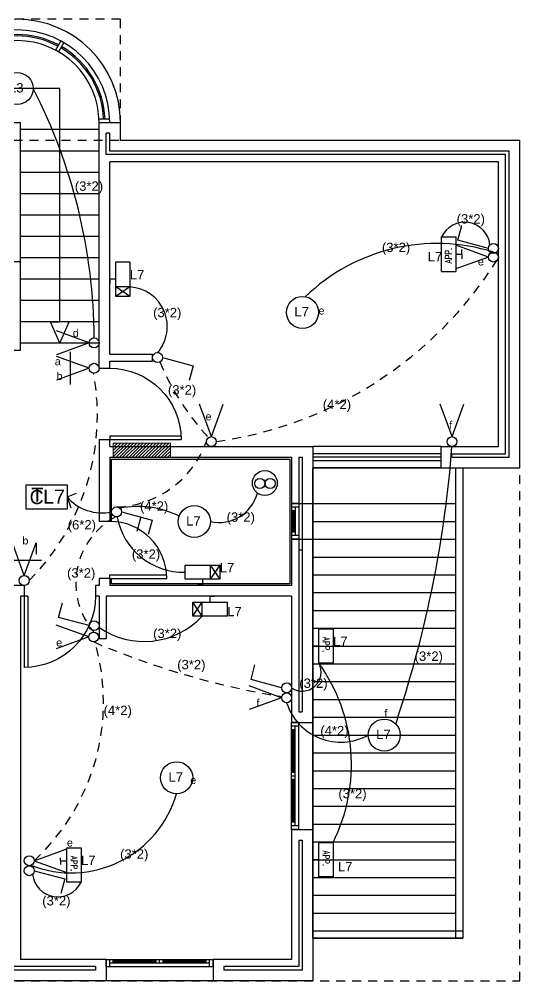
# Model space of a CAD drawing. Header units: millimetres. Extents: x -1152.8 to -1111.9, y 13007.9 to 13069.
# Drawn here: x -1143.93 to -1136.91, y 13055.47 to 13068.97 of the extents above; entities that cross this region are included whole.
import ezdxf

# ---------------------------------------------------------------- set-up
doc = ezdxf.new("R2010")
doc.units = ezdxf.units.MM
doc.header["$LTSCALE"] = 0.5
doc.linetypes.add('DASHED2', pattern=[0.375, 0.25, -0.125])
doc.linetypes.add('HIDDEN', pattern=[0.375, 0.25, -0.125])
for name, color, linetype in [('1lighting', 3, 'CONTINUOUS'), ('A-DOOR', 4, 'CONTINUOUS'), ('A-FLOR-STRS', 2, 'CONTINUOUS'), ('A-WALL', 7, 'CONTINUOUS'), ('A-WINDOW', 150, 'CONTINUOUS'), ('M-BALCONY', 6, 'CONTINUOUS'), ('M-FINISHING', 251, 'CONTINUOUS'), ('M-outline-wall', 3, 'CONTINUOUS'), ('M-SANITARY', 1, 'CONTINUOUS'), ('M-TILING', 251, 'CONTINUOUS')]:
    doc.layers.add(name, color=color, linetype=linetype)
doc.layers.add('doors', color=2, linetype='CONTINUOUS', lineweight=9)
doc.layers.get('M-SANITARY').off()
doc.styles.add('ROMANC', font='romanc', dxfattribs={"height": 0.3})
doc.styles.add('RomanS', font='arial.ttf')

# ---------------------------------------------------------------- blocks, each defined once
blk = doc.blocks.new('D1000')
at = {"layer": 'A-DOOR'}
for p, q in [((0, 0), (-1000, 0)), ((0, 50), (-999, 50)), ((0, 50), (0, 0))]:
    blk.add_line(p, q, dxfattribs=at)
blk.add_arc((0, 0), 1000, 90, 180, dxfattribs=at)
blk = doc.blocks.new('D800')
at = {"layer": 'A-DOOR'}
for p, q in [((0, 0), (0, 50)), ((0, 50), (798, 50)), ((0, 0), (0, 50)), ((0, 0), (800, 0))]:
    blk.add_line(p, q, dxfattribs=at)
blk.add_arc((0, 0), 800, 0, 90, dxfattribs=at)

msp = doc.modelspace()

# ---------------------------------------------------------------- hatches: boundary and pattern name
at = {"layer": 'doors'}
h = msp.add_hatch(dxfattribs=at)
h.set_pattern_fill('ANSI31', color=256, scale=0.01)
h.set_pattern_definition([(45, (57.279495, 48.358567), (-0.0224506403, 0.0224506403), [])])
h.paths.add_polyline_path([(-1142.612, 13063.016), (-1142.612, 13062.816), (-1141.812, 13062.816), (-1141.812, 13063.016)])

# ---------------------------------------------------------------- linework, layer by layer
at = {"layer": '1lighting'}
for p, q in [((-1137.78, 13065.863), (-1137.725, 13066.068)), ((-1138.008, 13065.425), (-1138.008, 13065.91)), ((-1138.008, 13065.91), (-1137.81, 13065.91)), ((-1137.81, 13065.91), (-1137.81, 13065.425)), ((-1137.351, 13065.748), (-1137.78, 13065.863)), ((-1137.351, 13065.627), (-1137.809, 13065.794)), ((-1137.726, 13065.667), (-1137.726, 13065.732)), ((-1137.81, 13065.667), (-1137.726, 13065.667)), ((-1137.351, 13065.627), (-1137.809, 13065.461)), ((-1137.726, 13065.667), (-1137.726, 13065.603)), ((-1142.578, 13065.558), (-1142.38, 13065.558)), ((-1142.578, 13065.074), (-1142.578, 13065.558)), ((-1142.38, 13065.558), (-1142.38, 13065.074)), ((-1142.662, 13065.316), (-1142.662, 13065.381)), ((-1142.662, 13065.316), (-1142.662, 13065.252)), ((-1142.578, 13065.316), (-1142.662, 13065.316)), ((-1138.008, 13065.425), (-1137.81, 13065.425)), ((-1142.38, 13065.207), (-1142.578, 13065.207)), ((-1142.38, 13065.074), (-1142.578, 13065.207)), ((-1142.38, 13065.207), (-1142.578, 13065.074)), ((-1142.38, 13065.074), (-1142.578, 13065.074)), ((-1142.951, 13064.423), (-1143.409, 13064.59)), ((-1142.951, 13064.423), (-1143.409, 13064.256)), ((-1142.951, 13064.067), (-1143.409, 13064.233)), ((-1143.216, 13064.296), (-1143.216, 13063.838)), ((-1141.922, 13064.216), (-1141.493, 13064.101)), ((-1141.493, 13064.101), (-1141.548, 13063.896)), ((-1142.951, 13064.067), (-1143.409, 13063.9)), ((-1141.236, 13063.106), (-1141.403, 13063.563)), ((-1141.236, 13063.106), (-1141.07, 13063.563)), ((-1137.861, 13063.106), (-1138.028, 13063.563)), ((-1137.861, 13063.106), (-1137.695, 13063.563)), ((-1142.227, 13061.978), (-1142.282, 13061.773)), ((-1143.861, 13061.156), (-1144.028, 13061.613)), ((-1143.861, 13061.156), (-1143.695, 13061.613)), ((-1143.695, 13061.613), (-1143.695, 13061.458)), ((-1144.12, 13061.371), (-1143.618, 13061.371)), ((-1141.604, 13061.103), (-1141.604, 13061.301)), ((-1141.604, 13061.301), (-1141.12, 13061.301)), ((-1141.252, 13061.301), (-1141.252, 13061.103)), ((-1141.12, 13061.301), (-1141.252, 13061.103)), ((-1141.252, 13061.301), (-1141.12, 13061.103)), ((-1141.12, 13061.301), (-1141.12, 13061.103)), ((-1141.12, 13061.103), (-1141.604, 13061.103)), ((-1141.362, 13061.019), (-1141.426, 13061.019)), ((-1141.362, 13061.103), (-1141.362, 13061.019)), ((-1141.362, 13061.019), (-1141.297, 13061.019)), ((-1141.256, 13060.866), (-1141.321, 13060.866)), ((-1141.256, 13060.866), (-1141.192, 13060.866)), ((-1141.256, 13060.783), (-1141.256, 13060.866)), ((-1141.499, 13060.585), (-1141.499, 13060.783)), ((-1141.499, 13060.783), (-1141.014, 13060.783)), ((-1141.499, 13060.585), (-1141.366, 13060.783)), ((-1141.366, 13060.585), (-1141.499, 13060.783)), ((-1141.366, 13060.585), (-1141.366, 13060.783)), ((-1141.014, 13060.783), (-1141.014, 13060.585)), ((-1141.014, 13060.585), (-1141.499, 13060.585)), ((-1142.957, 13060.293), (-1143.415, 13060.46)), ((-1139.728, 13059.924), (-1139.728, 13060.408)), ((-1139.728, 13060.408), (-1139.53, 13060.408)), ((-1139.53, 13060.408), (-1139.53, 13059.924)), ((-1142.957, 13060.293), (-1143.415, 13060.127)), ((-1139.812, 13060.166), (-1139.812, 13060.231)), ((-1139.812, 13060.166), (-1139.812, 13060.102)), ((-1139.728, 13060.166), (-1139.812, 13060.166)), ((-1139.53, 13059.924), (-1139.728, 13059.924)), ((-1140.251, 13059.44), (-1140.709, 13059.607)), ((-1140.251, 13059.44), (-1140.709, 13059.273)), ((-1138.62, 13059.166), (-1138.65, 13059.072)), ((-1139.728, 13056.924), (-1139.728, 13057.408)), ((-1139.728, 13057.408), (-1139.53, 13057.408)), ((-1139.53, 13057.408), (-1139.53, 13056.924)), ((-1143.722, 13057.152), (-1143.264, 13057.318)), ((-1143.263, 13056.85), (-1143.263, 13057.334)), ((-1143.263, 13057.334), (-1143.065, 13057.334)), ((-1143.065, 13057.334), (-1143.065, 13056.85)), ((-1139.812, 13057.166), (-1139.812, 13057.231)), ((-1143.722, 13057.152), (-1143.264, 13056.985)), ((-1143.352, 13057.152), (-1143.352, 13057.191)), ((-1143.352, 13057.152), (-1143.263, 13057.152)), ((-1143.352, 13057.152), (-1143.352, 13057.099)), ((-1139.812, 13057.166), (-1139.812, 13057.102)), ((-1139.728, 13057.166), (-1139.812, 13057.166)), ((-1143.722, 13057.011), (-1143.293, 13056.896)), ((-1143.293, 13056.896), (-1143.348, 13056.691)), ((-1143.065, 13056.85), (-1143.263, 13056.85)), ((-1139.53, 13056.924), (-1139.728, 13056.924))]:
    msp.add_line(p, q, dxfattribs=at)
at = {"layer": '1lighting', "color": 5}
for q in [(-1143.129, 13062.314), (-1143.207, 13062.105)]:
    msp.add_line((-1143.261, 13062.26), q, dxfattribs=at)
msp.add_lwpolyline([(-1143.834, 13062.431), (-1143.261, 13062.431), (-1143.261, 13062.089), (-1143.834, 13062.089)], close=True, dxfattribs=at)
at = {"layer": '1lighting'}
for points in [[(-1142.498, 13062.05), (-1142.068, 13061.935), (-1142.124, 13061.73)], [(-1142.951, 13060.452), (-1143.38, 13060.567), (-1143.325, 13060.772)], [(-1140.251, 13059.579), (-1140.68, 13059.694), (-1140.625, 13059.9)]]:
    msp.add_lwpolyline(points, dxfattribs=at)
for centre, radius in [((-1143.962, 13067.994), 0.225), ((-1137.281, 13065.748), 0.0697), ((-1137.281, 13065.627), 0.0697), ((-1139.959, 13064.85), 0.225), ((-1142.881, 13064.422), 0.0697), ((-1141.992, 13064.216), 0.0697), ((-1142.881, 13064.066), 0.0697), ((-1141.237, 13063.036), 0.0697), ((-1137.862, 13063.036), 0.0697), ((-1142.567, 13062.05), 0.0697), ((-1141.476, 13061.914), 0.225), ((-1143.862, 13061.086), 0.0697), ((-1142.881, 13060.452), 0.0697), ((-1142.887, 13060.293), 0.0697), ((-1140.181, 13059.579), 0.0697), ((-1140.181, 13059.439), 0.0697), ((-1138.812, 13058.916), 0.225), ((-1141.724, 13058.317), 0.225), ((-1143.792, 13057.152), 0.0697), ((-1143.792, 13057.011), 0.0697)]:
    msp.add_circle(centre, radius, dxfattribs=at)
at = {"layer": '1lighting', "linetype": 'ByBlock'}
for centre, radius in [((-1140.487, 13062.454), 0.175), ((-1140.556, 13062.448), 0.0717), ((-1140.413, 13062.448), 0.0717)]:
    msp.add_circle(centre, radius, dxfattribs=at)
at = {"layer": '1lighting'}
for centre, radius, start, end in [((-1150.627, 13064.455), 7.746, 0.2747, 27.1849), ((-1137.684, 13065.759), 0.357, 6.5043, 155.1016), ((-1138.071, 13063.157), 2.66, 72.7204, 133.9705), ((-1142.412, 13064.651), 0.557, 319.0497, 86.8392), ((-1154.023, 13064.214), 16.209, 341.8559, 355.5853), ((-1141.13, 13062.458), 0.558, 257.5296, 344.897), ((-1142.264, 13060.855), 1.271, 63.0377, 101.5343), ((-1141.627, 13062.147), 0.945, 190.0953, 271.4336), ((-1142.179, 13061.339), 1.109, 234.9965, 317.1248), ((-1139.962, 13059.798), 0.265, 235.5939, 28.3434), ((-1141.716, 13058.502), 2.444, 333.4116, 35.5805), ((-1139.424, 13059.61), 0.794, 197.5819, 299.1991), ((-1143.205, 13058.523), 1.542, 248.6117, 343.7824), ((-1143.389, 13057), 0.357, 186.5043, 335.1016)]:
    msp.add_arc(centre, radius, start, end, dxfattribs=at)
at = {"layer": '1lighting', "color": 5, "linetype": 'DASHED2'}
for centre, radius, start, end in [((-1141.949, 13068.564), 5.583, 278.0504, 327.6741), ((-1138.7, 13065.5), 3.526, 202.4206, 223.043), ((-1142.61, 13063.504), 1.385, 271.7587, 340.2364), ((-1142.079, 13061.048), 1.059, 118.1449, 220.2959), ((-1145.783, 13059.379), 3.034, 312.7838, 16.2067), ((-1138.432, 13070.612), 11.303, 246.7858, 260.7473)]:
    msp.add_arc(centre, radius, start, end, dxfattribs=at)
at = {"layer": '1lighting', "color": 6, "linetype": 'DASHED2'}
msp.add_arc((-1146.131, 13063.408), 3.296, 315.2073, 10.2954, dxfattribs=at)
at = {"layer": '1lighting', "color": 5}
msp.add_arc((-1142.773, 13062.681), 0.645, 220.7679, 282.1572, dxfattribs=at)
at = {"layer": 'A-FLOR-STRS'}
for p, q in [((-1143.362, 13067.994), (-1144.562, 13067.994)), ((-1143.362, 13064.716), (-1143.362, 13067.994)), ((-1144.012, 13067.516), (-1143.912, 13067.516)), ((-1143.912, 13064.316), (-1143.912, 13067.516)), ((-1142.812, 13067.416), (-1143.912, 13067.416)), ((-1142.812, 13067.116), (-1143.912, 13067.116)), ((-1142.812, 13066.816), (-1143.912, 13066.816)), ((-1143.509, 13066.516), (-1143.912, 13066.516)), ((-1142.812, 13066.516), (-1143.509, 13066.516)), ((-1142.812, 13066.216), (-1143.912, 13066.216)), ((-1142.812, 13065.916), (-1143.912, 13065.916)), ((-1142.812, 13065.616), (-1143.912, 13065.616)), ((-1145.112, 13065.566), (-1143.912, 13065.566)), ((-1142.812, 13065.316), (-1143.912, 13065.316)), ((-1142.812, 13065.016), (-1143.912, 13065.016)), ((-1142.812, 13064.716), (-1143.912, 13064.716)), ((-1142.812, 13064.416), (-1143.912, 13064.416)), ((-1143.912, 13064.316), (-1144.012, 13064.316))]:
    msp.add_line(p, q, dxfattribs=at)
for points in [[(-1143.362, 13064.416), (-1143.493, 13064.716), (-1143.362, 13064.716)], [(-1143.362, 13064.416), (-1143.23, 13064.716), (-1143.362, 13064.716)]]:
    msp.add_lwpolyline(points, dxfattribs=at)
at = {"layer": 'A-WALL'}
for p, q in [((-1142.812, 13064.066), (-1142.812, 13067.516)), ((-1142.812, 13067.516), (-1142.512, 13067.516)), ((-1142.512, 13067.266), (-1142.512, 13067.516)), ((-1142.662, 13067.366), (-1142.712, 13067.366)), ((-1142.712, 13067.066), (-1142.712, 13067.366)), ((-1142.662, 13067.116), (-1142.662, 13067.366)), ((-1136.912, 13067.266), (-1142.512, 13067.266)), ((-1136.912, 13062.666), (-1136.912, 13067.266)), ((-1137.112, 13067.066), (-1142.712, 13067.066)), ((-1137.062, 13067.116), (-1142.662, 13067.116)), ((-1137.112, 13062.866), (-1137.112, 13067.066)), ((-1137.062, 13062.816), (-1137.062, 13067.116)), ((-1137.212, 13066.966), (-1142.662, 13066.966)), ((-1142.662, 13064.266), (-1142.662, 13066.966)), ((-1137.212, 13062.966), (-1137.212, 13066.966)), ((-1142.662, 13064.266), (-1142.062, 13064.266)), ((-1142.062, 13064.166), (-1142.062, 13064.266)), ((-1142.662, 13064.066), (-1142.662, 13064.166)), ((-1142.662, 13064.166), (-1142.062, 13064.166)), ((-1142.812, 13064.066), (-1142.662, 13064.066)), ((-1142.812, 13063.066), (-1142.662, 13063.066)), ((-1142.812, 13063.066), (-1142.812, 13061.916)), ((-1142.662, 13062.966), (-1142.662, 13063.066)), ((-1142.662, 13062.966), (-1139.812, 13062.966)), ((-1139.812, 13062.966), (-1139.812, 13059.091)), ((-1138.012, 13062.966), (-1137.212, 13062.966)), ((-1138.012, 13062.666), (-1138.012, 13062.966)), ((-1142.662, 13062.816), (-1140.112, 13062.816)), ((-1142.662, 13062.816), (-1142.662, 13061.916)), ((-1142.462, 13062.816), (-1142.412, 13062.816)), ((-1140.112, 13062.816), (-1140.112, 13061.016)), ((-1140.012, 13062.816), (-1140.012, 13059.241)), ((-1140.012, 13062.816), (-1139.962, 13062.816)), ((-1139.962, 13062.816), (-1139.962, 13059.241)), ((-1137.862, 13062.866), (-1137.112, 13062.866)), ((-1137.862, 13062.816), (-1137.862, 13062.866)), ((-1137.862, 13062.816), (-1137.062, 13062.816)), ((-1138.012, 13062.666), (-1136.912, 13062.666)), ((-1140.112, 13062.166), (-1139.812, 13062.166)), ((-1142.662, 13061.916), (-1142.812, 13061.916)), ((-1140.112, 13061.666), (-1139.812, 13061.666)), ((-1140.012, 13061.516), (-1139.962, 13061.516)), ((-1142.812, 13061.116), (-1142.812, 13061.066)), ((-1142.662, 13061.116), (-1142.812, 13061.116)), ((-1142.662, 13061.116), (-1142.662, 13061.016)), ((-1143.862, 13061.016), (-1146.787, 13061.016)), ((-1143.862, 13061.016), (-1143.862, 13060.866)), ((-1142.862, 13061.016), (-1142.862, 13060.866)), ((-1142.812, 13061.016), (-1142.862, 13061.016)), ((-1142.812, 13061.066), (-1142.812, 13061.016)), ((-1140.112, 13061.016), (-1142.662, 13061.016)), ((-1143.912, 13060.866), (-1143.912, 13055.766)), ((-1143.862, 13060.866), (-1143.912, 13060.866)), ((-1142.812, 13060.866), (-1142.862, 13060.866)), ((-1142.812, 13060.866), (-1142.812, 13060.266)), ((-1140.112, 13060.866), (-1142.712, 13060.866)), ((-1142.712, 13060.866), (-1142.712, 13060.266)), ((-1140.112, 13060.866), (-1140.112, 13059.091)), ((-1142.712, 13060.266), (-1142.812, 13060.266)), ((-1140.012, 13059.241), (-1139.962, 13059.241)), ((-1140.112, 13059.091), (-1139.812, 13059.091)), ((-1140.112, 13057.591), (-1140.112, 13055.766)), ((-1140.112, 13057.591), (-1139.812, 13057.591)), ((-1139.812, 13057.591), (-1139.812, 13055.466)), ((-1140.012, 13057.441), (-1140.012, 13055.666)), ((-1140.012, 13057.441), (-1139.962, 13057.441)), ((-1139.962, 13057.441), (-1139.962, 13055.616)), ((-1142.712, 13055.766), (-1143.912, 13055.766)), ((-1142.712, 13055.766), (-1142.712, 13055.466)), ((-1140.112, 13055.766), (-1141.212, 13055.766)), ((-1141.212, 13055.766), (-1141.212, 13055.466)), ((-1142.862, 13055.616), (-1144.112, 13055.616)), ((-1142.862, 13055.666), (-1144.062, 13055.666)), ((-1142.862, 13055.666), (-1142.862, 13055.616)), ((-1140.012, 13055.666), (-1141.062, 13055.666)), ((-1141.062, 13055.666), (-1141.062, 13055.616)), ((-1139.962, 13055.616), (-1141.062, 13055.616)), ((-1142.712, 13055.466), (-1144.212, 13055.466)), ((-1139.812, 13055.466), (-1141.212, 13055.466))]:
    msp.add_line(p, q, dxfattribs=at)
at = {"layer": 'A-WINDOW'}
for p, q in [((-1143.349, 13068.663), (-1143.422, 13068.532)), ((-1143.305, 13068.638), (-1143.379, 13068.508)), ((-1142.813, 13067.566), (-1142.663, 13067.566)), ((-1138.012, 13062.966), (-1139.812, 13062.966)), ((-1138.012, 13062.866), (-1139.812, 13062.866)), ((-1138.012, 13062.816), (-1139.812, 13062.816)), ((-1138.012, 13062.766), (-1139.812, 13062.766)), ((-1138.012, 13062.666), (-1139.812, 13062.666)), ((-1140.112, 13062.166), (-1140.112, 13061.666)), ((-1140.012, 13062.166), (-1140.112, 13062.166)), ((-1140.012, 13062.116), (-1140.112, 13062.116)), ((-1140.062, 13062.066), (-1140.112, 13062.066)), ((-1140.092, 13062.066), (-1140.092, 13061.766)), ((-1140.082, 13062.066), (-1140.082, 13061.766)), ((-1140.062, 13062.116), (-1140.062, 13061.716)), ((-1140.012, 13062.166), (-1140.012, 13061.666)), ((-1139.812, 13061.666), (-1139.812, 13062.166)), ((-1140.062, 13061.766), (-1140.112, 13061.766)), ((-1140.012, 13061.716), (-1140.112, 13061.716)), ((-1140.012, 13061.666), (-1140.112, 13061.666)), ((-1140.112, 13057.591), (-1140.112, 13059.091)), ((-1140.012, 13059.091), (-1140.112, 13059.091)), ((-1140.012, 13057.591), (-1140.012, 13059.091)), ((-1139.812, 13059.091), (-1139.812, 13057.591)), ((-1140.012, 13059.041), (-1140.112, 13059.041)), ((-1140.062, 13058.991), (-1140.112, 13058.991)), ((-1140.092, 13058.391), (-1140.092, 13058.991)), ((-1140.082, 13058.391), (-1140.082, 13058.991)), ((-1140.062, 13057.641), (-1140.062, 13059.041)), ((-1140.062, 13058.391), (-1140.112, 13058.391)), ((-1140.062, 13058.341), (-1140.112, 13058.341)), ((-1140.062, 13058.291), (-1140.112, 13058.291)), ((-1140.092, 13057.691), (-1140.092, 13058.291)), ((-1140.082, 13057.691), (-1140.082, 13058.291)), ((-1140.062, 13057.691), (-1140.112, 13057.691)), ((-1140.012, 13057.641), (-1140.112, 13057.641)), ((-1140.012, 13057.591), (-1140.112, 13057.591)), ((-1142.712, 13055.766), (-1141.212, 13055.766)), ((-1142.712, 13055.666), (-1142.712, 13055.766)), ((-1142.662, 13055.666), (-1142.662, 13055.766)), ((-1142.662, 13055.716), (-1141.262, 13055.716)), ((-1142.612, 13055.716), (-1142.612, 13055.766)), ((-1142.612, 13055.746), (-1142.012, 13055.746)), ((-1142.612, 13055.736), (-1142.012, 13055.736)), ((-1142.012, 13055.716), (-1142.012, 13055.766)), ((-1141.962, 13055.716), (-1141.962, 13055.766)), ((-1141.912, 13055.716), (-1141.912, 13055.766)), ((-1141.912, 13055.746), (-1141.312, 13055.746)), ((-1141.912, 13055.736), (-1141.312, 13055.736)), ((-1141.312, 13055.716), (-1141.312, 13055.766)), ((-1141.262, 13055.666), (-1141.262, 13055.766)), ((-1141.212, 13055.666), (-1141.212, 13055.766)), ((-1142.712, 13055.666), (-1141.212, 13055.666)), ((-1141.212, 13055.466), (-1142.712, 13055.466))]:
    msp.add_line(p, q, dxfattribs=at)
for radius, end in [(1.45, 179.9991), (1.3, 179.9986), (1.15, 179.9986)]:
    msp.add_arc((-1143.962, 13067.516), radius, 0.0011, end, dxfattribs=at)
at = {"layer": 'A-WINDOW', "color": 252}
for radius, start, end in [(1.235, 61.94, 118.0599), (1.215, 61.9591, 118.0408), (1.215, 2.3596, 59.6011), (1.235, 2.3214, 59.6202)]:
    msp.add_arc((-1143.962, 13067.516), radius, start, end, dxfattribs=at)
at = {"layer": 'doors'}
msp.add_lwpolyline([(-1142.612, 13063.016), (-1141.812, 13063.016), (-1141.812, 13062.816), (-1142.612, 13062.816), (-1142.612, 13063.016)], dxfattribs=at)
at = {"layer": 'M-BALCONY'}
for p, q in [((-1137.812, 13062.666), (-1137.812, 13056.066)), ((-1137.712, 13062.666), (-1137.712, 13056.066)), ((-1139.812, 13056.166), (-1137.712, 13056.166)), ((-1139.812, 13056.066), (-1137.712, 13056.066))]:
    msp.add_line(p, q, dxfattribs=at)
msp.add_lwpolyline([(-1137.712, 13056.066), (-1139.812, 13056.066), (-1139.812, 13062.666), (-1137.712, 13062.666)], close=True, dxfattribs=at)
at = {"layer": 'M-FINISHING'}
msp.add_lwpolyline([(-1142.637, 13061.916), (-1142.637, 13062.791), (-1140.137, 13062.791), (-1140.137, 13061.041), (-1142.637, 13061.041), (-1142.637, 13061.116)], dxfattribs=at)
at = {"layer": 'M-outline-wall', "linetype": 'HIDDEN'}
msp.add_lwpolyline([(-1142.512, 13067.266), (-1142.512, 13068.966), (-1147.912, 13068.966), (-1147.912, 13067.266)], dxfattribs=at)
msp.add_lwpolyline([(-1136.912, 13067.266), (-1152.312, 13067.266), (-1152.312, 13055.466), (-1136.912, 13055.466)], close=True, dxfattribs=at)
at = {"layer": 'M-TILING'}
for p, q in [((-1139.812, 13062.166), (-1137.812, 13062.166)), ((-1139.812, 13061.916), (-1137.812, 13061.916)), ((-1139.812, 13061.666), (-1137.812, 13061.666)), ((-1139.812, 13061.416), (-1137.812, 13061.416)), ((-1139.812, 13061.166), (-1137.812, 13061.166)), ((-1139.812, 13060.916), (-1137.812, 13060.916)), ((-1139.812, 13060.666), (-1137.812, 13060.666)), ((-1139.812, 13060.416), (-1137.812, 13060.416)), ((-1139.812, 13060.166), (-1137.812, 13060.166)), ((-1139.812, 13059.916), (-1137.812, 13059.916)), ((-1139.812, 13059.666), (-1137.812, 13059.666)), ((-1139.812, 13059.416), (-1137.812, 13059.416)), ((-1139.812, 13059.166), (-1137.812, 13059.166)), ((-1139.812, 13058.916), (-1137.812, 13058.916)), ((-1139.812, 13058.666), (-1137.812, 13058.666)), ((-1139.812, 13058.416), (-1137.812, 13058.416)), ((-1139.812, 13058.166), (-1137.812, 13058.166)), ((-1139.812, 13057.916), (-1137.812, 13057.916)), ((-1139.812, 13057.666), (-1137.812, 13057.666)), ((-1139.812, 13057.416), (-1137.812, 13057.416)), ((-1139.812, 13057.166), (-1137.812, 13057.166)), ((-1139.812, 13056.916), (-1137.812, 13056.916)), ((-1139.812, 13056.666), (-1137.812, 13056.666)), ((-1139.812, 13056.416), (-1137.812, 13056.416))]:
    msp.add_line(p, q, dxfattribs=at)

# ---------------------------------------------------------------- block references
at = {"layer": 'M-SANITARY'}
for name, p, xscale, yscale, zscale in [('D1000', (-1142.662, 13063.066), -0.0009999999892898, 0.0009999999892898, 0.0009999999892898), ('D800', (-1142.662, 13061.116), 0.0010000000474975, 0.0010000000474975, 0.0010000000474975)]:
    msp.add_blockref(name, p, dxfattribs=dict(at, xscale=xscale, yscale=yscale, zscale=zscale))
at = {"layer": 'M-SANITARY', "xscale": -0.0009999999892898, "yscale": 0.0009999999892898, "zscale": 0.0009999999892898, "rotation": 270}
msp.add_blockref('D1000', (-1143.862, 13060.866), dxfattribs=at)

# ---------------------------------------------------------------- texts
at = {"layer": '1lighting', "style": 'RomanS'}
for s, height, p in [('L3', 0.1311, (-1144.075, 13067.938)), ('(3*2)', 0.1311, (-1143.152, 13066.558)), ('(3*2)', 0.1311, (-1137.797, 13066.098)), ('(3*2)', 0.1311, (-1138.845, 13065.698)), ('L7', 0.1311, (-1138.202, 13065.569)), ('e', 0.109, (-1137.498, 13065.509)), ('L7', 0.1311, (-1142.38, 13065.316)), ('(3*2)', 0.1311, (-1142.054, 13064.783)), ('L7', 0.1311, (-1140.072, 13064.794)), ('e', 0.109, (-1139.735, 13064.821)), ('d', 0.109, (-1143.18, 13064.506)), ('a', 0.109, (-1143.434, 13064.109)), ('b', 0.109, (-1143.409, 13063.9)), ('(3*2)', 0.1311, (-1141.846, 13063.697)), ('(4*2)', 0.1311, (-1139.674, 13063.493)), ('e', 0.109, (-1141.319, 13063.335)), ('f', 0.109, (-1137.901, 13063.215)), ('(4*2)', 0.1311, (-1142.238, 13062.065)), ('(6*2)', 0.1311, (-1143.252, 13061.803)), ('L7', 0.1311, (-1141.59, 13061.858)), ('(3*2)', 0.1311, (-1141.023, 13061.911)), ('b', 0.109, (-1143.887, 13061.592)), ('(3*2)', 0.1311, (-1142.352, 13061.392)), ('(3*2)', 0.1311, (-1143.261, 13061.127)), ('L7', 0.1311, (-1141.12, 13061.202)), ('L7', 0.1311, (-1141.014, 13060.585)), ('(3*2)', 0.1311, (-1142.054, 13060.278)), ('e', 0.109, (-1143.413, 13060.16)), ('L7', 0.1311, (-1139.53, 13060.166)), ('(3*2)', 0.1311, (-1138.386, 13059.958)), ('(3*2)', 0.1311, (-1141.716, 13059.84)), ('(3*2)', 0.1311, (-1140.004, 13059.579)), ('f', 0.109, (-1140.604, 13059.312)), ('(4*2)', 0.1311, (-1142.749, 13059.197)), ('f', 0.109, (-1138.812, 13059.166)), ('(4*2)', 0.1311, (-1139.709, 13058.913)), ('L7', 0.1311, (-1138.925, 13058.86)), ('L7', 0.1311, (-1141.838, 13058.261)), ('e', 0.109, (-1141.533, 13058.229)), ('(3*2)', 0.1311, (-1139.456, 13058.029)), ('e', 0.109, (-1143.263, 13057.351)), ('L7', 0.1311, (-1143.065, 13057.092)), ('(3*2)', 0.1311, (-1142.517, 13057.181)), ('L7', 0.1311, (-1139.462, 13057.004)), ('(3*2)', 0.1311, (-1143.609, 13056.524))]:
    msp.add_text(s, height=height, dxfattribs=at).set_placement(p)
at = {"layer": '1lighting', "style": 'ROMANC', "width": 0.8}
for rotation, p in [(90, (-1137.865, 13065.538)), (270, (-1139.673, 13060.295)), (270, (-1143.208, 13057.221)), (270, (-1139.673, 13057.295))]:
    msp.add_text('APP.', height=0.0909, rotation=rotation, dxfattribs=at).set_placement(p)
at = {"layer": '1lighting', "color": 5, "style": 'RomanS'}
for s, height, p in [('C', 0.197, (-1143.787, 13062.159)), ('T', 0.197, (-1143.762, 13062.192)), ('L7', 0.1967, (-1143.597, 13062.165))]:
    msp.add_text(s, height=height, dxfattribs=at).set_placement(p)

doc.saveas('drawing.dxf')
